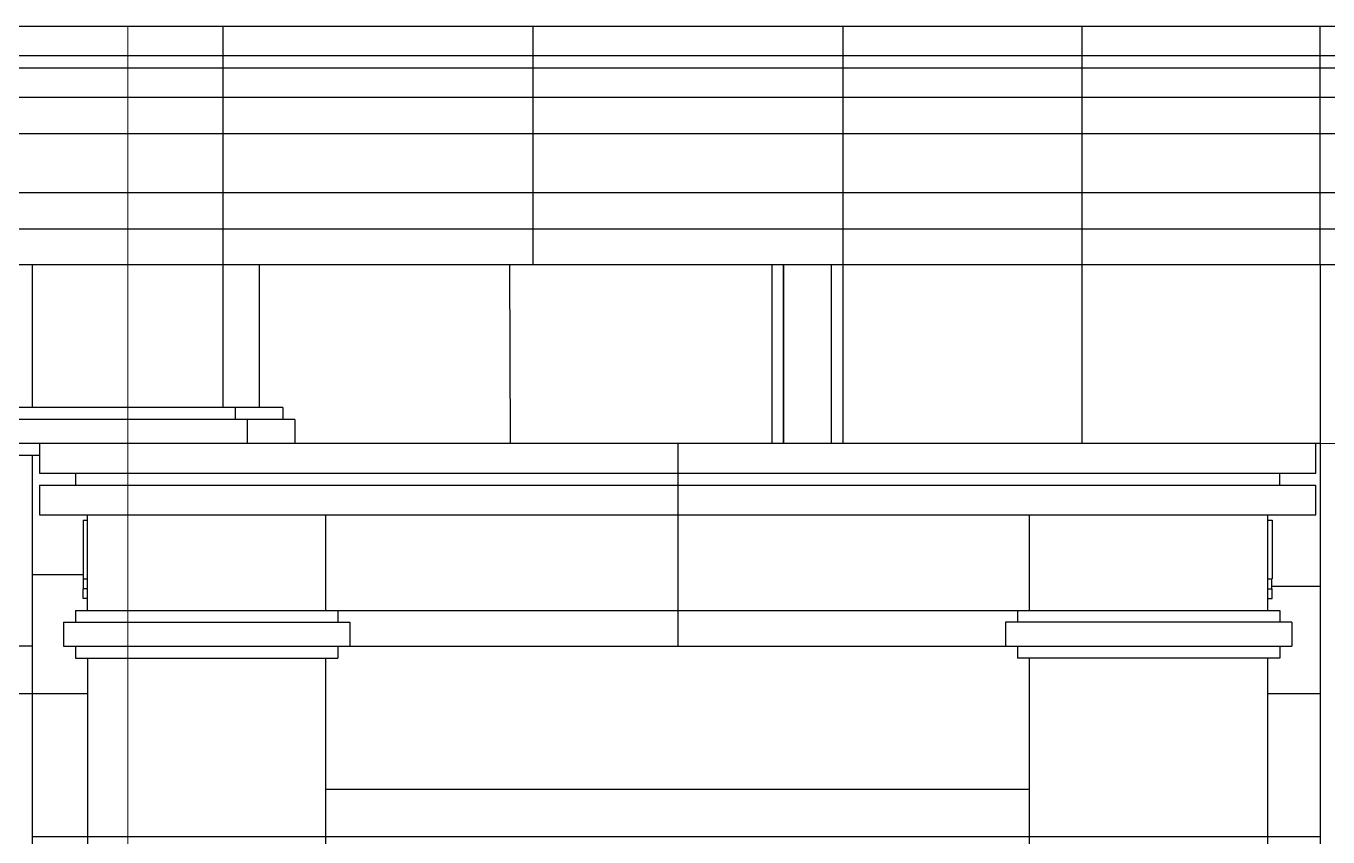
# Model space of a CAD drawing. Extents: x 1188826 to 1909461, y 608442 to 1651179.
# Drawn here: x 1692016 to 1697474, y 1032613 to 1036013 of the extents above; entities that cross this region are included whole.
import ezdxf

# ---------------------------------------------------------------- set-up
doc = ezdxf.new("R2010")
doc.units = 0
doc.header["$LTSCALE"] = 1000
doc.header["$MEASUREMENT"] = 0
doc.linetypes.add('ACAD_ISO10W100', pattern=[18.5, 12, -3, 0.5, -3])
doc.linetypes.add('DOTE', pattern=[2.42, 2, -0.2, 0.02, -0.2])
doc.layers.add('DOTE', color=19, linetype='DOTE', lineweight=9)
doc.layers.add('分缝', color=37, linetype='Continuous')
doc.layers.add('立面线', color=40, linetype='Continuous')

msp = doc.modelspace()

# ---------------------------------------------------------------- linework, layer by layer
at = {"layer": 'DOTE', "linetype": 'ACAD_ISO10W100', "ltscale": 100}
for p, q in [((1687342.5, 1036013.4), (1705542.3, 1036013.4)), ((1692442.5, 1036013.4), (1692442.5, 1027963.4)), ((1687342.5, 1034263.4), (1705542.3, 1034263.4))]:
    msp.add_line(p, q, dxfattribs=at)
at = {"layer": '分缝'}
for p, q in [((1692842.5, 1034413.4), (1692842.5, 1036013.4)), ((1694142.5, 1035013.4), (1694142.5, 1036013.4)), ((1695442.5, 1035013.4), (1695442.5, 1036013.4)), ((1696442.4, 1036013.4), (1696442.4, 1035013.4)), ((1697442.3, 1035013.4), (1697442.3, 1036013.4)), ((1694042.4, 1035013.4), (1694045.5, 1034263.4)), ((1696442.4, 1035013.4), (1696442.4, 1034263.4)), ((1694748, 1034263.4), (1694748, 1033413.4)), ((1696223, 1033563.4), (1696223, 1033963.4)), ((1692273, 1033213.4), (1689342.5, 1033213.4))]:
    msp.add_line(p, q, dxfattribs=at)
at = {"layer": '立面线'}
for p, q in [((1687842.5, 1036013.4), (1705042.3, 1036013.4)), ((1705042.3, 1035888.4), (1687842.5, 1035888.4)), ((1687842.5, 1035838.4), (1705042.3, 1035838.4)), ((1705042.3, 1035713.4), (1687842.5, 1035713.4)), ((1688242.5, 1035563.4), (1704642.3, 1035563.4)), ((1703642.3, 1035313.4), (1689242.5, 1035313.4)), ((1689242.5, 1035163.4), (1703642.3, 1035163.4)), ((1689242.5, 1035013.4), (1703642.3, 1035013.4)), ((1692042.5, 1034413.4), (1692042.5, 1035013.4)), ((1692842.6, 1034413.4), (1692842.6, 1035013.4)), ((1692992.7, 1035013.4), (1692992.7, 1034413.4)), ((1695142.4, 1035013.4), (1695142.4, 1034263.4)), ((1695192.4, 1034263.4), (1695192.4, 1035013.4)), ((1695192.7, 1034263.4), (1695192.7, 1035013.4)), ((1695392.4, 1034263.4), (1695392.4, 1035013.4)), ((1695442.4, 1034263.4), (1695442.4, 1035013.4)), ((1697442.4, 1035013.4), (1697442.4, 1032363.4)), ((1692842.5, 1034563.4), (1692842.6, 1034563.4)), ((1693092.5, 1034413.4), (1689292.5, 1034413.4)), ((1692892.5, 1034413.4), (1692892.5, 1034363.4)), ((1693092.5, 1034413.4), (1693092.5, 1034363.4)), ((1693142.5, 1034363.4), (1691942.5, 1034363.4)), ((1692942.5, 1034363.4), (1692942.5, 1034263.4)), ((1693142.5, 1034363.4), (1693142.5, 1034263.4)), ((1697442.4, 1034263.4), (1691942.5, 1034263.4)), ((1692073, 1034263.4), (1692073, 1034138.4)), ((1697423, 1034138.4), (1697423, 1034263.4)), ((1692073, 1034213.4), (1689292.5, 1034213.4)), ((1692042.5, 1032363.4), (1692042.5, 1034213.4)), ((1692073, 1034138.4), (1697423, 1034138.4)), ((1692223, 1034138.4), (1692223, 1034088.4)), ((1697273, 1034088.4), (1697273, 1034138.4)), ((1692073, 1034088.4), (1692073, 1033963.4)), ((1692073, 1034088.4), (1697423, 1034088.4)), ((1697423, 1033963.4), (1697423, 1034088.4)), ((1692073, 1033963.4), (1697423, 1033963.4)), ((1692273, 1033563.4), (1692273, 1033963.4)), ((1693273, 1033563.4), (1693273, 1033963.4)), ((1697223, 1033563.4), (1697223, 1033963.4)), ((1692255, 1033941.4), (1692255, 1033695.4)), ((1692255, 1033941.4), (1692273, 1033941.4)), ((1697223, 1033941.4), (1697240.9, 1033941.4)), ((1697240.9, 1033941.4), (1697240.9, 1033695.4)), ((1692042.5, 1033713.4), (1692255, 1033713.4)), ((1692255, 1033695.4), (1692273, 1033695.4)), ((1692256.4, 1033654.4), (1692256.4, 1033695.4)), ((1697223, 1033695.4), (1697240.9, 1033695.4)), ((1697239.5, 1033654.4), (1697239.5, 1033695.4)), ((1692255, 1033613.4), (1692255, 1033654.4)), ((1692273, 1033654.4), (1692255, 1033654.4)), ((1697223, 1033654.4), (1697240.9, 1033654.4)), ((1697442.4, 1033663.4), (1697239.5, 1033663.4)), ((1697240.9, 1033613.4), (1697240.9, 1033654.4)), ((1692273, 1033613.4), (1692255, 1033613.4)), ((1697223, 1033613.4), (1697240.9, 1033613.4)), ((1692223, 1033563.4), (1692223, 1033513.4)), ((1692223, 1033563.4), (1697273, 1033563.4)), ((1693323, 1033563.4), (1693323, 1033513.4)), ((1696173, 1033563.4), (1696173, 1033513.4)), ((1697273, 1033563.4), (1697273, 1033513.4)), ((1692173, 1033513.4), (1692173, 1033413.4)), ((1692173, 1033513.4), (1693373, 1033513.4)), ((1693373, 1033513.4), (1693373, 1033413.4)), ((1696123, 1033513.4), (1696123, 1033413.4)), ((1697323, 1033513.4), (1696123, 1033513.4)), ((1697323, 1033513.4), (1697323, 1033413.4)), ((1692042.5, 1033413.4), (1690342.5, 1033413.4)), ((1692173, 1033413.4), (1697323, 1033413.4)), ((1692223, 1033413.4), (1692223, 1033363.4)), ((1692223, 1033363.4), (1693323, 1033363.4)), ((1692273, 1033363.4), (1692273, 1029513.4)), ((1693273, 1029513.4), (1693273, 1033363.4)), ((1693323, 1033413.4), (1693323, 1033363.4)), ((1696173, 1033413.4), (1696173, 1033363.4)), ((1697273, 1033363.4), (1696173, 1033363.4)), ((1696223, 1029513.4), (1696223, 1033363.4)), ((1697223, 1029513.4), (1697223, 1033363.4)), ((1697273, 1033413.4), (1697273, 1033363.4)), ((1697442.4, 1033213.4), (1697223, 1033213.4)), ((1693273, 1032813.4), (1696223, 1032813.4)), ((1697442.4, 1032613.4), (1692042.5, 1032613.4))]:
    msp.add_line(p, q, dxfattribs=at)

doc.saveas('drawing.dxf')
